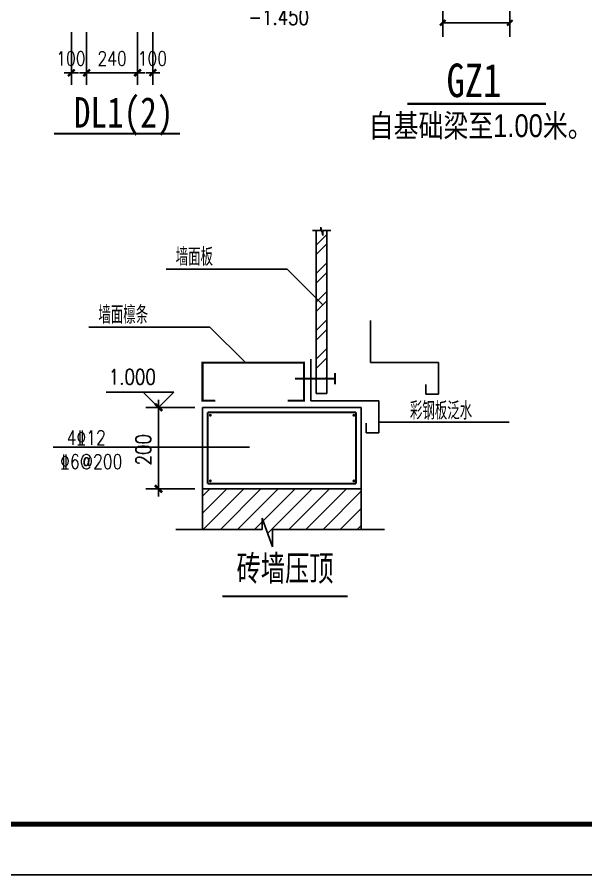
# Model space of a CAD drawing. Extents: x 32177600 to 32582346, y -189249 to 154687.
# Drawn here: x 32288830 to 32311221, y -15958 to 17807 of the extents above; entities that cross this region are included whole.
import ezdxf
from ezdxf.enums import TextEntityAlignment as Align

# ---------------------------------------------------------------- set-up
doc = ezdxf.new("R2010")
doc.units = 0
doc.header["$LTSCALE"] = 1000
doc.header["$MEASUREMENT"] = 0
doc.layers.get('0').update_dxf_attribs({"linetype": 'CONTINUOUS'})
doc.layers.get('DEFPOINTS').update_dxf_attribs({"linetype": 'CONTINUOUS'})
for name, color, linetype in [('205', 253, 'CONTINUOUS'), ('BD', 255, 'CONTINUOUS'), ('CYAN', 4, 'CONTINUOUS'), ('Layer2', 3, 'CONTINUOUS'), ('PUB_DIM', 3, 'CONTINUOUS'), ('PUB_HZ', 7, 'CONTINUOUS'), ('PUB_TEXT', 7, 'CONTINUOUS'), ('PUB_TITLE', 4, 'CONTINUOUS'), ('PUB_WZ', 7, 'CONTINUOUS'), ('底线', 7, 'CONTINUOUS'), ('标注', 4, 'CONTINUOUS')]:
    doc.layers.add(name, color=color, linetype=linetype)
doc.styles.add('-ARIAL', font='arial.ttf', dxfattribs={"width": 0.8})
doc.styles.add('-宋体', font='', dxfattribs={"width": 0.8})
doc.styles.add('_HZTXT', font='txt.shx', dxfattribs={"width": 0.8, "bigfont": 'hztxt.shx'})
doc.styles.add('DIM_FONT', font='SIMPLEX.shx', dxfattribs={"width": 0.8})
doc.styles.add('HT', font='simhei.ttf', dxfattribs={"width": 0.7, "height": 1})
doc.styles.add('中西', font='romans.shx', dxfattribs={"width": 0.8, "height": 350, "bigfont": 'hztxt.shx'})
doc.styles.get('-宋体').set_extended_font_data('SimSun')

# ---------------------------------------------------------------- blocks, each defined once
blk = doc.blocks.new('_ArchTick')
at = {"color": 0, "linetype": 'ByBlock', "const_width": 0.4}
blk.add_lwpolyline([(-0.5, -0.5), (0.5, 0.5)], dxfattribs=at)
blk = doc.blocks.new('_DIMX')
blk.add_line((-150, 0), (150, 0))
at = {"const_width": 50}
blk.add_lwpolyline([(-70, -70), (70, 70)], dxfattribs=at)

msp = doc.modelspace()

# ---------------------------------------------------------------- hatches: boundary and pattern name
h = msp.add_hatch()
h.set_pattern_fill('ANSI31', color=256, scale=300, style=0)
h.set_pattern_definition([(45, (22455485.9, -2349457.26), (-336.759605, 336.759605), [])])
h.paths.add_polyline_path([(32296125.9, -761.2), (32296125.9, -2360.3), (32298471.2, -2360.3), (32298471.2, -1919.9), (32298878.9, -3039.9), (32298878.9, -2360.3), (32302375.9, -2360.3), (32302375.9, -761.2)])
at = {"layer": 'Layer2'}
h = msp.add_hatch(dxfattribs=at)
h.set_pattern_fill('ANSI32', color=256, scale=83.333333, style=0)
h.set_pattern_definition([(45, (32553741.6, -115201.7), (-561.266, 561.266), []), (45, (32554115.8, -115201.7), (-561.266, 561.266), [])])
h.paths.add_polyline_path([(32301028.5, 9407.8), (32300866.8, 9407.8), (32300866.8, 9205.6), (32300792.7, 9538.7), (32300792.7, 9407.8), (32300609.2, 9407.8), (32300609.2, 3576.6), (32301028.5, 3576.6)])

# ---------------------------------------------------------------- linework, layer by layer
at = {"color": 0, "linetype": 'ByBlock'}
for p, q in [((32290964.2, 17214.4, 0), (32290964.2, 15148.5, 0)), ((32291564.2, 17214.4, 0), (32291564.2, 15148.5, 0)), ((32293571.1, 17214.4, 0), (32293571.1, 15148.5, 0)), ((32294171.1, 17214.4, 0), (32294171.1, 15148.5, 0)), ((32291566.1, 15617.2, 0), (32293569.2, 15617.2, 0))]:
    msp.add_line(p, q, dxfattribs=at)
for p, q in [((32300125.9, 4207, -97.8), (32296125.9, 4207, -97.8)), ((32296125.9, 2707, -97.8), (32296125.9, 4207, -97.8)), ((32300125.9, 2707, -97.8), (32300125.9, 4207, -97.8)), ((32296625.9, 2707, -97.8), (32296125.9, 2707, -97.8)), ((32299625.9, 2707, -97.8), (32300125.9, 2707, -97.8)), ((32296125.9, 2446, -97.8), (32296125.9, -2360.3, -97.8)), ((32296125.9, 2446, -97.8), (32302375.9, 2446, -97.8)), ((32302375.9, -2360.3, -97.8), (32302375.9, 2446, -97.8)), ((32296125.9, -761.2, -97.8), (32302375.9, -761.2, -97.8)), ((32296919.3, -4992, -97.8), (32301251.1, -4992, -97.8))]:
    msp.add_line(p, q)
at = {"layer": '205', "elevation": 0}
for points, const_width in [([(32304190, 14396.9), (32309648.1, 14396.9)], 92.8), ([(32290281.7, 13219.7), (32295243.6, 13219.7)], 84.4)]:
    msp.add_lwpolyline(points, dxfattribs=dict(at, const_width=const_width))
at = {"layer": 'BD', "const_width": 56.2, "elevation": -97.8}
for points in [[(32296409.2, 2134.7, 1), (32296465.4, 2134.7, 1)], [(32302060.4, 2134.7, 1), (32302116.7, 2134.7, 1)], [(32296409.2, -449.7, 1), (32296465.4, -449.7, 1)], [(32302060.4, -449.7, 1), (32302116.7, -449.7, 1)]]:
    msp.add_lwpolyline(points, format="xyb", close=True, dxfattribs=at)
at = {"layer": 'CYAN'}
for p, q in [((32300792.7, 9407.8, -97.8), (32300792.7, 9538.7, -97.8)), ((32300792.7, 9538.7, -97.8), (32300866.8, 9205.6, -97.8)), ((32300459.2, 9407.8, -97.8), (32300792.7, 9407.8, -97.8)), ((32300609.2, 2991.5, -97.8), (32300609.2, 9407.8, -97.8)), ((32300866.8, 9407.8, -97.8), (32301173.7, 9407.8, -97.8)), ((32300866.8, 9205.6, -97.8), (32300866.8, 9407.8, -97.8)), ((32301028.5, 2991.5, -97.8), (32301028.5, 9407.8, -97.8)), ((32302738.5, 4216.7, -97.8), (32302738.5, 5863.2, -97.8)), ((32300388.3, 2696, -97.8), (32300388.3, 4342.5, -97.8)), ((32302738.5, 4216.7, -97.8), (32305421.6, 4216.7, -97.8)), ((32305421.6, 4216.7, -97.8), (32305421.6, 2966.7, -97.8)), ((32304921.6, 2966.7, -97.8), (32304921.6, 3341.7, -97.8)), ((32300609.2, 2991.5, -97.8), (32301028.5, 2991.5, -97.8)), ((32305421.6, 2966.7, -97.8), (32304921.6, 2966.7, -97.8)), ((32296125.9, 2446, -97.8), (32302375.9, 2446, -97.8)), ((32296125.9, -761.2, -97.8), (32296125.9, 2446, -97.8)), ((32300388.3, 2696, -97.8), (32303071.4, 2696, -97.8)), ((32302375.9, 2446, -97.8), (32302375.9, -761.2, -97.8)), ((32303071.4, 2696, -97.8), (32303071.4, 1446, -97.8)), ((32302571.4, 1446, -97.8), (32302571.4, 1821, -97.8)), ((32303071.4, 1446, -97.8), (32302571.4, 1446, -97.8)), ((32302375.9, -761.2, -97.8), (32296125.9, -761.2, -97.8)), ((32298471.2, -2360.3, -97.8), (32298471.2, -1919.9, -97.8)), ((32298471.2, -1919.9, -97.8), (32298878.9, -3039.9, -97.8)), ((32295082.1, -2360.3, -97.8), (32298471.2, -2360.3, -97.8)), ((32298878.9, -3039.9, -97.8), (32298878.9, -2360.3, -97.8)), ((32298878.9, -2360.3, -97.8), (32303287.4, -2360.3, -97.8))]:
    msp.add_line(p, q, dxfattribs=at)
at = {"layer": 'CYAN', "elevation": -97.8}
for points, const_width in [([(32296625.9, 2707), (32296125.9, 2707), (32296125.9, 4207), (32300125.9, 4207), (32300125.9, 2707), (32299476.2, 2707)], 83.3), ([(32301343.6, 3797.2), (32301343.6, 3356.1)], 83.3), ([(32301343.6, 3576.6), (32299766.4, 3576.6)], 83.3), ([(32296325.9, 2246), (32302175.9, 2246)], 80), ([(32296325.9, -561.2), (32296325.9, 2246)], 80), ([(32302175.9, 2246), (32302175.9, -561.2)], 80), ([(32302175.9, -561.2), (32296325.9, -561.2)], 80), ([(32296919.3, -4992), (32301839.8, -4992)], 83.3)]:
    msp.add_lwpolyline(points, dxfattribs=dict(at, const_width=const_width))
at = {"layer": 'DEFPOINTS', "color": 0, "linetype": 'ByBlock'}
for p in [(32290964.2, 17776.9, 0), (32291564.2, 17776.9, 0), (32292330.7, 17776.9, 0), (32293571.1, 17776.9, 0), (32294171.1, 17776.9, 0), (32293571.1, 15617.2, 0)]:
    msp.add_point(p, dxfattribs=at)
at = {"layer": 'PUB_DIM'}
for p, q in [((32305586.9, 19572.8, 0), (32305586.9, 17034, 0)), ((32308226.9, 19572.8, 0), (32308226.9, 17034, 0)), ((32305586.9, 17584, 0), (32308226.9, 17584, 0)), ((32294397.8, 3046, -97.8), (32292329.2, 3046, -97.8)), ((32294397.8, 2446, -97.8), (32293797.8, 3046, -97.8)), ((32293797.8, 3046, -97.8), (32294997.8, 3046, -97.8)), ((32294997.8, 3046, -97.8), (32294397.8, 2446, -97.8)), ((32295829.3, 2446, -97.8), (32293897.8, 2446, -97.8)), ((32294397.8, 2444, -97.8), (32294397.8, -759.2, -97.8)), ((32295829.3, -761.2, -97.8), (32293897.8, -761.2, -97.8))]:
    msp.add_line(p, q, dxfattribs=at)
at = {"layer": 'PUB_TITLE', "elevation": 0}
msp.add_lwpolyline([(32177600.3, -15958.1), (32326200.3, -15958.1), (32326200.3, 68041.9), (32177600.3, 68041.9)], close=True, dxfattribs=at)
at = {"layer": 'PUB_TITLE', "const_width": 200, "elevation": 0}
msp.add_lwpolyline([(32182600.3, -13958.1), (32324200.3, -13958.1), (32324200.3, 66041.9), (32182600.3, 66041.9)], close=True, dxfattribs=at)
at = {"layer": '标注'}
for p, q in [((32294694.8, 7884.5, -97.8), (32299462.1, 7884.5, -97.8)), ((32299462.1, 7884.5, -97.8), (32300860.6, 6485.9, -97.8)), ((32291653, 5605.5, -97.8), (32296420.3, 5605.5, -97.8)), ((32296420.3, 5605.5, -97.8), (32297818.9, 4207, -97.8)), ((32303071.4, 1858.3, -97.8), (32308207, 1858.3, -97.8)), ((32290249.1, 872.6, -97.8), (32297983.3, 872.6, -97.8))]:
    msp.add_line(p, q, dxfattribs=at)

# ---------------------------------------------------------------- block references
at = {"color": 0, "linetype": 'ByBlock', "xscale": 1.874999992549419, "yscale": 1.874999992549419, "zscale": 1.874999992549419, "rotation": 180}
for p in [(32290964.2, 15617.2, 0), (32291564.2, 15617.2, 0), (32294171.1, 15617.2, 0)]:
    msp.add_blockref('_DIMX', p, dxfattribs=at)
at = {"color": 0, "linetype": 'ByBlock', "xscale": 1.874999992549419, "yscale": 1.874999992549419, "zscale": 1.874999992549419}
msp.add_blockref('_DIMX', (32293571.1, 15617.2, 0), dxfattribs=at)
at = {"layer": 'PUB_DIM'}
for name, p, xscale, yscale, zscale, rotation in [('_ArchTick', (32305586.9, 17584, 0), 220, 220, 220, 180), ('_DIMX', (32294397.8, 2446, -97.8), 2, 2, 2, 90), ('_DIMX', (32294397.8, -761.2, -97.8), 2, 2, 2, 270)]:
    msp.add_blockref(name, p, dxfattribs=dict(at, xscale=xscale, yscale=yscale, zscale=zscale, rotation=rotation))
at = {"layer": 'PUB_DIM', "xscale": 220, "yscale": 220, "zscale": 220}
msp.add_blockref('_ArchTick', (32308226.9, 17584, 0), dxfattribs=at)

# ---------------------------------------------------------------- texts
at = {"color": 7, "linetype": 'ByBlock', "char_height": 562.5, "attachment_point": 5, "style": 'DIM_FONT'}
for s, insert in [('100', (32290946.3, 16179.7, 0)), ('240', (32292567.6, 16179.7, 0)), ('100', (32294153.2, 16179.7, 0))]:
    msp.add_mtext(s, dxfattribs=dict(at, insert=insert))
at = {"layer": 'PUB_DIM', "style": 'DIM_FONT', "width": 0.8}
for s, p in [('-1.450', (32299126.5, 17807, 0)), ('1.000', (32293363.5, 3646, -97.8))]:
    msp.add_text(s, height=600, dxfattribs=at).set_placement(p, align=Align.MIDDLE)
at = {"layer": 'PUB_DIM', "color": 7, "insert": (32293797.8, 777.6, -97.8), "char_height": 600, "attachment_point": 5, "rotation": 90, "style": 'DIM_FONT'}
msp.add_mtext('\\A1;200', dxfattribs=at)
at = {"layer": 'PUB_HZ', "style": '-ARIAL', "width": 0.8}
msp.add_text('自基础梁至1.00米。', height=898.128, dxfattribs=at).set_placement((32302673.6, 13084.8, 0))
at = {"layer": 'PUB_TEXT', "style": '_HZTXT', "width": 0.8}
for s, p in [('4\x8412', (32290776.5, 975.4, -97.8)), ('\x846@200', (32290524.5, 28.6, -97.8))]:
    msp.add_text(s, height=562.5, dxfattribs=at).set_placement(p)
at = {"layer": 'PUB_WZ', "style": '-宋体', "width": 0.8}
for s, height, p in [('GZ1', 1320, (32305735.8, 14658.8, 0)), ('DL1(2)', 1200, (32291064.2, 13457.9, 0))]:
    msp.add_text(s, height=height, dxfattribs=at).set_placement(p)
at = {"layer": '底线', "style": 'HT', "width": 0.7}
msp.add_text('砖墙压顶', height=1000, dxfattribs=at).set_placement((32297467.9, -4386.1, -97.8))
at = {"layer": '标注', "style": '中西', "width": 0.7}
for s, p in [('墙面板', (32295069.9, 8018.4, -97.8)), ('墙面檩条', (32292028.1, 5739.4, -97.8)), ('彩钢板泛水', (32304294.7, 1964.4, -97.8))]:
    msp.add_text(s, height=700, dxfattribs=at).set_placement(p)

doc.saveas('drawing.dxf')
